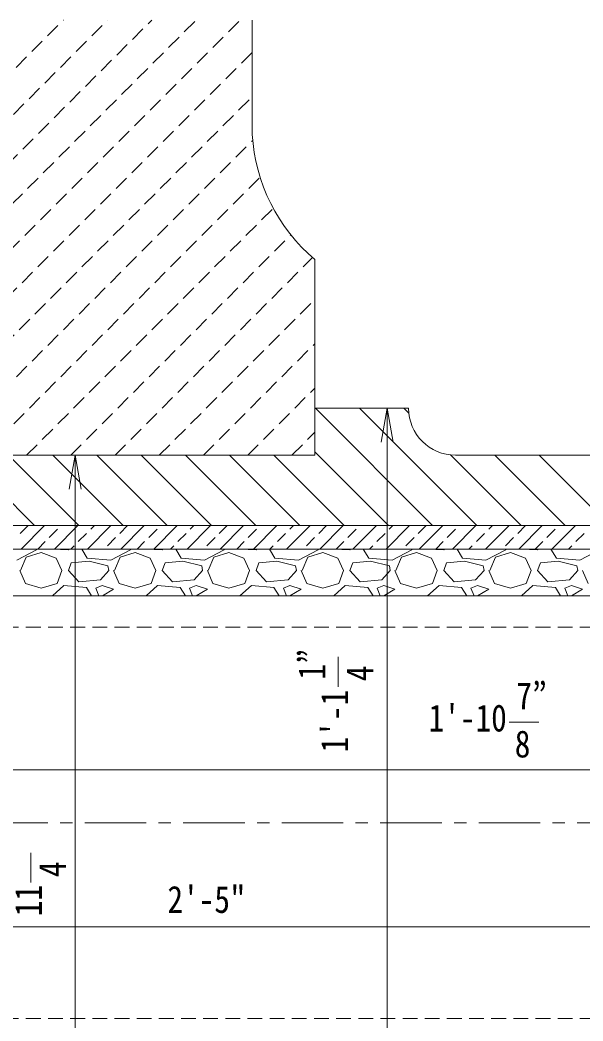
# Model space of a CAD drawing. Units: millimetres, scale not verified. Extents: x -4089 to 4089, y -2931 to 2931.
# Drawn here: x -1897 to -1440, y -1592 to -780 of the extents above; entities that cross this region are included whole.
import ezdxf
from ezdxf.enums import TextEntityAlignment as Align

# ---------------------------------------------------------------- set-up
doc = ezdxf.new("R2010")
doc.units = ezdxf.units.MM
doc.header["$LTSCALE"] = 10
doc.linetypes.add('CHAIN1', pattern=[8, 5, -1, 1, -1])
doc.linetypes.add('DASHED1', pattern=[1.8, 1.2, -0.6])
for name, color, linetype, lineweight in [('0-0_0', 3, 'Continuous', 18), ('0-1_芯', 4, 'CHAIN1', 18), ('0-2_寸法', 2, 'Continuous', 18)]:
    doc.layers.add(name, color=color, linetype=linetype, lineweight=lineweight)
doc.styles.add('ＭＳ ゴシック', font='')
doc.styles.get('ＭＳ ゴシック').set_extended_font_data('MS Gothic')

msp = doc.modelspace()

# ---------------------------------------------------------------- linework, layer by layer
at = {"layer": '0-0_0', "linetype": 'DASHED1'}
for p, q in [((-2129.45, -1047.48), (-1861.94, -779.97)), ((-2107.39, -1133.18), (-1754.18, -779.97)), ((-2093.53, -1047.48), (-1826.02, -779.97)), ((-2071.47, -1133.18), (-1718.26, -779.97)), ((-2060.37, -1050.24), (-1790.1, -779.97)), ((-2035.55, -1133.18), (-1708.56, -806.19)), ((-1999.63, -1133.18), (-1708.56, -842.11)), ((-1963.71, -1133.18), (-1708.19, -877.66)), ((-1927.78, -1133.18), (-1702.18, -907.57)), ((-1891.86, -1133.18), (-1691.51, -932.83)), ((-1855.94, -1133.18), (-1677.21, -954.44)), ((-1820.02, -1133.18), (-1659.65, -972.8)), ((-1784.1, -1133.18), (-1657.76, -1006.83)), ((-1748.18, -1133.18), (-1657.76, -1042.75)), ((-1712.26, -1133.18), (-1657.76, -1078.67)), ((-1676.34, -1133.18), (-1657.76, -1114.6))]:
    msp.add_line(p, q, dxfattribs=at)
at = {"layer": '0-0_0'}
for p, q in [((-1708.56, -872.83), (-1708.56, -779.97)), ((-1657.76, -974.43), (-1657.76, -1133.18)), ((-1657.76, -1095.08), (-1581.56, -1095.08)), ((-1562.05, -1190.33), (-1657.3, -1095.08)), ((-1526.13, -1190.33), (-1621.38, -1095.08)), ((-1581.33, -1099.2), (-1585.46, -1095.08)), ((-2241.96, -1133.18), (-1657.76, -1133.18)), ((-1885.34, -1190.33), (-1942.49, -1133.18)), ((-1849.42, -1190.33), (-1906.57, -1133.18)), ((-1813.5, -1190.33), (-1870.65, -1133.18)), ((-1777.58, -1190.33), (-1834.73, -1133.18)), ((-1741.66, -1190.33), (-1798.81, -1133.18)), ((-1705.73, -1190.33), (-1762.88, -1133.18)), ((-1669.81, -1190.33), (-1726.96, -1133.18)), ((-1633.89, -1190.33), (-1691.04, -1133.18)), ((-1597.97, -1190.33), (-1657.76, -1130.54)), ((-1490.21, -1190.33), (-1547.58, -1132.95)), ((-1543.46, -1133.18), (-997.36, -1133.18)), ((-1454.29, -1190.33), (-1511.44, -1133.18)), ((-1418.37, -1190.33), (-1475.52, -1133.18)), ((-2241.96, -1190.33), (-1100.31, -1190.33)), ((-1896.97, -1196.66), (-1890.64, -1190.33)), ((-1896.22, -1209.38), (-1877.17, -1190.33)), ((-1873.4, -1200.02), (-1866.66, -1193.29)), ((-1869.28, -1209.38), (-1850.23, -1190.33)), ((-1842.34, -1209.38), (-1823.29, -1190.33)), ((-1839.72, -1193.29), (-1836.76, -1190.33)), ((-1816.15, -1196.66), (-1809.82, -1190.33)), ((-1815.4, -1209.38), (-1796.35, -1190.33)), ((-1792.58, -1200.02), (-1785.84, -1193.29)), ((-1788.46, -1209.38), (-1769.41, -1190.33)), ((-1761.52, -1209.38), (-1742.47, -1190.33)), ((-1758.9, -1193.29), (-1755.94, -1190.33)), ((-1735.33, -1196.66), (-1729, -1190.33)), ((-1734.58, -1209.38), (-1715.53, -1190.33)), ((-1711.75, -1200.02), (-1705.02, -1193.29)), ((-1707.64, -1209.38), (-1688.59, -1190.33)), ((-1680.69, -1209.38), (-1661.64, -1190.33)), ((-1678.08, -1193.29), (-1675.12, -1190.33)), ((-1654.5, -1196.66), (-1648.17, -1190.33)), ((-1653.75, -1209.38), (-1634.7, -1190.33)), ((-1630.93, -1200.02), (-1624.2, -1193.29)), ((-1626.81, -1209.38), (-1607.76, -1190.33)), ((-1599.87, -1209.38), (-1580.82, -1190.33)), ((-1597.25, -1193.29), (-1594.29, -1190.33)), ((-1573.68, -1196.66), (-1567.35, -1190.33)), ((-1572.93, -1209.38), (-1553.88, -1190.33)), ((-1550.11, -1200.02), (-1543.37, -1193.29)), ((-1545.99, -1209.38), (-1526.94, -1190.33)), ((-1519.05, -1209.38), (-1500, -1190.33)), ((-1516.43, -1193.29), (-1513.47, -1190.33)), ((-1492.86, -1196.66), (-1486.53, -1190.33)), ((-1492.11, -1209.38), (-1473.06, -1190.33)), ((-1469.29, -1200.02), (-1462.55, -1193.29)), ((-1465.17, -1209.38), (-1446.12, -1190.33)), ((-1849.82, -1203.39), (-1843.09, -1196.66)), ((-1826.25, -1206.76), (-1819.52, -1200.02)), ((-1769, -1203.39), (-1762.27, -1196.66)), ((-1745.43, -1206.76), (-1738.69, -1200.02)), ((-1688.18, -1203.39), (-1681.44, -1196.66)), ((-1664.61, -1206.76), (-1657.87, -1200.02)), ((-1607.36, -1203.39), (-1600.62, -1196.66)), ((-1583.78, -1206.76), (-1577.05, -1200.02)), ((-1526.54, -1203.39), (-1519.8, -1196.66)), ((-1502.96, -1206.76), (-1496.23, -1200.02)), ((-1445.71, -1203.39), (-1438.98, -1196.66)), ((-2273.71, -1209.38), (-1120.63, -1209.38)), ((-1883.71, -1210.01), (-1899.71, -1218.39)), ((-1883.52, -1209.38), (-1883.71, -1210.01)), ((-1882.75, -1209.38), (-1876.77, -1203.39)), ((-1871.12, -1209.38), (-1857.8, -1210.01)), ((-1857.8, -1210.01), (-1856.98, -1209.38)), ((-1855.81, -1209.38), (-1853.19, -1206.76)), ((-1842.56, -1216.87), (-1846.93, -1209.38)), ((-1807.51, -1210.01), (-1823.51, -1218.39)), ((-1807.32, -1209.38), (-1807.51, -1210.01)), ((-1801.93, -1209.38), (-1795.94, -1203.39)), ((-1794.92, -1209.38), (-1781.6, -1210.01)), ((-1781.6, -1210.01), (-1780.78, -1209.38)), ((-1774.99, -1209.38), (-1772.37, -1206.76)), ((-1766.36, -1216.87), (-1770.73, -1209.38)), ((-1731.31, -1210.01), (-1747.31, -1218.39)), ((-1731.12, -1209.38), (-1731.31, -1210.01)), ((-1721.11, -1209.38), (-1715.12, -1203.39)), ((-1718.72, -1209.38), (-1705.4, -1210.01)), ((-1705.4, -1210.01), (-1704.58, -1209.38)), ((-1690.16, -1216.87), (-1694.53, -1209.38)), ((-1694.17, -1209.38), (-1691.55, -1206.76)), ((-1655.11, -1210.01), (-1671.11, -1218.39)), ((-1654.92, -1209.38), (-1655.11, -1210.01)), ((-1642.52, -1209.38), (-1629.2, -1210.01)), ((-1640.28, -1209.38), (-1634.3, -1203.39)), ((-1629.2, -1210.01), (-1628.38, -1209.38)), ((-1613.96, -1216.87), (-1618.33, -1209.38)), ((-1613.34, -1209.38), (-1610.73, -1206.76)), ((-1578.91, -1210.01), (-1594.91, -1218.39)), ((-1578.72, -1209.38), (-1578.91, -1210.01)), ((-1566.32, -1209.38), (-1553, -1210.01)), ((-1559.46, -1209.38), (-1553.48, -1203.39)), ((-1553, -1210.01), (-1552.18, -1209.38)), ((-1537.76, -1216.87), (-1542.13, -1209.38)), ((-1532.52, -1209.38), (-1529.9, -1206.76)), ((-1502.71, -1210.01), (-1518.71, -1218.39)), ((-1502.52, -1209.38), (-1502.71, -1210.01)), ((-1490.12, -1209.38), (-1476.8, -1210.01)), ((-1478.64, -1209.38), (-1472.65, -1203.39)), ((-1476.8, -1210.01), (-1475.98, -1209.38)), ((-1461.56, -1216.87), (-1465.93, -1209.38)), ((-1451.7, -1209.38), (-1449.08, -1206.76)), ((-1426.51, -1210.01), (-1442.51, -1218.39)), ((-1896.66, -1226.77), (-1892.09, -1216.11)), ((-1892.09, -1216.11), (-1879.9, -1212.3)), ((-1879.9, -1212.3), (-1867.7, -1216.87)), ((-1867.7, -1216.87), (-1863.13, -1226.77)), ((-1823.51, -1218.39), (-1842.56, -1216.87)), ((-1820.46, -1226.77), (-1815.89, -1216.11)), ((-1815.89, -1216.11), (-1803.7, -1212.3)), ((-1803.7, -1212.3), (-1791.5, -1216.87)), ((-1791.5, -1216.87), (-1786.93, -1226.77)), ((-1747.31, -1218.39), (-1766.36, -1216.87)), ((-1744.26, -1226.77), (-1739.69, -1216.11)), ((-1739.69, -1216.11), (-1727.5, -1212.3)), ((-1727.5, -1212.3), (-1715.3, -1216.87)), ((-1715.3, -1216.87), (-1710.73, -1226.77)), ((-1671.11, -1218.39), (-1690.16, -1216.87)), ((-1668.06, -1226.77), (-1663.49, -1216.11)), ((-1663.49, -1216.11), (-1651.3, -1212.3)), ((-1651.3, -1212.3), (-1639.1, -1216.87)), ((-1639.1, -1216.87), (-1634.53, -1226.77)), ((-1594.91, -1218.39), (-1613.96, -1216.87)), ((-1591.86, -1226.77), (-1587.29, -1216.11)), ((-1587.29, -1216.11), (-1575.1, -1212.3)), ((-1575.1, -1212.3), (-1562.9, -1216.87)), ((-1562.9, -1216.87), (-1558.33, -1226.77)), ((-1518.71, -1218.39), (-1537.76, -1216.87)), ((-1515.66, -1226.77), (-1511.09, -1216.11)), ((-1511.09, -1216.11), (-1498.9, -1212.3)), ((-1498.9, -1212.3), (-1486.7, -1216.87)), ((-1486.7, -1216.87), (-1482.13, -1226.77)), ((-1442.51, -1218.39), (-1461.56, -1216.87)), ((-1897.42, -1226.77), (-1892.85, -1237.44)), ((-1866.94, -1237.44), (-1863.13, -1226.77)), ((-1857.8, -1226.77), (-1855.51, -1220.68)), ((-1849.42, -1235.92), (-1857.8, -1226.77)), ((-1841.03, -1219.15), (-1855.51, -1220.68)), ((-1825.79, -1222.96), (-1841.03, -1219.15)), ((-1825.03, -1226.77), (-1831.89, -1234.39)), ((-1825.03, -1226.77), (-1825.79, -1222.96)), ((-1821.22, -1226.77), (-1816.65, -1237.44)), ((-1790.74, -1237.44), (-1786.93, -1226.77)), ((-1781.6, -1226.77), (-1779.31, -1220.68)), ((-1773.22, -1235.92), (-1781.6, -1226.77)), ((-1764.83, -1219.15), (-1779.31, -1220.68)), ((-1749.59, -1222.96), (-1764.83, -1219.15)), ((-1748.83, -1226.77), (-1755.69, -1234.39)), ((-1748.83, -1226.77), (-1749.59, -1222.96)), ((-1745.02, -1226.77), (-1740.45, -1237.44)), ((-1714.54, -1237.44), (-1710.73, -1226.77)), ((-1705.4, -1226.77), (-1703.11, -1220.68)), ((-1697.02, -1235.92), (-1705.4, -1226.77)), ((-1688.63, -1219.15), (-1703.11, -1220.68)), ((-1673.39, -1222.96), (-1688.63, -1219.15)), ((-1672.63, -1226.77), (-1679.49, -1234.39)), ((-1672.63, -1226.77), (-1673.39, -1222.96)), ((-1668.82, -1226.77), (-1664.25, -1237.44)), ((-1638.34, -1237.44), (-1634.53, -1226.77)), ((-1629.2, -1226.77), (-1626.91, -1220.68)), ((-1620.82, -1235.92), (-1629.2, -1226.77)), ((-1612.43, -1219.15), (-1626.91, -1220.68)), ((-1597.19, -1222.96), (-1612.43, -1219.15)), ((-1596.43, -1226.77), (-1603.29, -1234.39)), ((-1596.43, -1226.77), (-1597.19, -1222.96)), ((-1592.62, -1226.77), (-1588.05, -1237.44)), ((-1562.14, -1237.44), (-1558.33, -1226.77)), ((-1553, -1226.77), (-1550.71, -1220.68)), ((-1544.62, -1235.92), (-1553, -1226.77)), ((-1536.23, -1219.15), (-1550.71, -1220.68)), ((-1520.99, -1222.96), (-1536.23, -1219.15)), ((-1520.23, -1226.77), (-1527.09, -1234.39)), ((-1520.23, -1226.77), (-1520.99, -1222.96)), ((-1516.42, -1226.77), (-1511.85, -1237.44)), ((-1485.94, -1237.44), (-1482.13, -1226.77)), ((-1476.8, -1226.77), (-1474.51, -1220.68)), ((-1468.42, -1235.92), (-1476.8, -1226.77)), ((-1460.03, -1219.15), (-1474.51, -1220.68)), ((-1444.79, -1222.96), (-1460.03, -1219.15)), ((-1444.03, -1226.77), (-1450.89, -1234.39)), ((-1444.03, -1226.77), (-1444.79, -1222.96)), ((-1440.22, -1226.77), (-1435.65, -1237.44)), ((-1831.89, -1234.39), (-1849.42, -1235.92)), ((-1755.69, -1234.39), (-1773.22, -1235.92)), ((-1679.49, -1234.39), (-1697.02, -1235.92)), ((-1603.29, -1234.39), (-1620.82, -1235.92)), ((-1527.09, -1234.39), (-1544.62, -1235.92)), ((-1450.89, -1234.39), (-1468.42, -1235.92)), ((-1892.85, -1237.44), (-1879.9, -1241.25)), ((-1879.9, -1241.25), (-1866.94, -1237.44)), ((-1861.61, -1238.97), (-1870.93, -1247.48)), ((-1843.32, -1240.49), (-1861.61, -1238.97)), ((-1839.05, -1247.48), (-1843.32, -1240.49)), ((-1830.37, -1238.97), (-1835.7, -1241.25)), ((-1835.7, -1241.25), (-1833.21, -1247.48)), ((-1821.22, -1242.01), (-1830.37, -1238.97)), ((-1830.32, -1247.48), (-1821.22, -1242.01)), ((-1816.65, -1237.44), (-1803.7, -1241.25)), ((-1803.7, -1241.25), (-1790.74, -1237.44)), ((-1785.41, -1238.97), (-1794.73, -1247.48)), ((-1767.12, -1240.49), (-1785.41, -1238.97)), ((-1762.85, -1247.48), (-1767.12, -1240.49)), ((-1754.17, -1238.97), (-1759.5, -1241.25)), ((-1759.5, -1241.25), (-1757.01, -1247.48)), ((-1745.02, -1242.01), (-1754.17, -1238.97)), ((-1754.12, -1247.48), (-1745.02, -1242.01)), ((-1740.45, -1237.44), (-1727.5, -1241.25)), ((-1727.5, -1241.25), (-1714.54, -1237.44)), ((-1709.21, -1238.97), (-1718.53, -1247.48)), ((-1690.92, -1240.49), (-1709.21, -1238.97)), ((-1686.65, -1247.48), (-1690.92, -1240.49)), ((-1677.97, -1238.97), (-1683.3, -1241.25)), ((-1683.3, -1241.25), (-1680.81, -1247.48)), ((-1668.82, -1242.01), (-1677.97, -1238.97)), ((-1677.92, -1247.48), (-1668.82, -1242.01)), ((-1664.25, -1237.44), (-1651.3, -1241.25)), ((-1651.3, -1241.25), (-1638.34, -1237.44)), ((-1633.01, -1238.97), (-1642.33, -1247.48)), ((-1614.72, -1240.49), (-1633.01, -1238.97)), ((-1610.45, -1247.48), (-1614.72, -1240.49)), ((-1601.77, -1238.97), (-1607.1, -1241.25)), ((-1607.1, -1241.25), (-1604.61, -1247.48)), ((-1592.62, -1242.01), (-1601.77, -1238.97)), ((-1601.72, -1247.48), (-1592.62, -1242.01)), ((-1588.05, -1237.44), (-1575.1, -1241.25)), ((-1575.1, -1241.25), (-1562.14, -1237.44)), ((-1556.81, -1238.97), (-1566.13, -1247.48)), ((-1538.52, -1240.49), (-1556.81, -1238.97)), ((-1534.25, -1247.48), (-1538.52, -1240.49)), ((-1525.57, -1238.97), (-1530.9, -1241.25)), ((-1530.9, -1241.25), (-1528.41, -1247.48)), ((-1516.42, -1242.01), (-1525.57, -1238.97)), ((-1525.52, -1247.48), (-1516.42, -1242.01)), ((-1511.85, -1237.44), (-1498.9, -1241.25)), ((-1498.9, -1241.25), (-1485.94, -1237.44)), ((-1480.61, -1238.97), (-1489.93, -1247.48)), ((-1462.32, -1240.49), (-1480.61, -1238.97)), ((-1458.05, -1247.48), (-1462.32, -1240.49)), ((-1449.37, -1238.97), (-1454.7, -1241.25)), ((-1454.7, -1241.25), (-1452.21, -1247.48)), ((-1440.22, -1242.01), (-1449.37, -1238.97)), ((-1449.32, -1247.48), (-1440.22, -1242.01)), ((-1016.41, -1247.48), (-2432.46, -1247.48))]:
    msp.add_line(p, q, dxfattribs=at)
at = {"layer": '0-0_0', "color": 1, "linetype": 'DASHED1'}
for p, q in [((-2468.38, -1272.88), (-997.36, -1272.88)), ((-2468.38, -1590.38), (-997.36, -1590.38))]:
    msp.add_line(p, q, dxfattribs=at)
at = {"layer": '0-0_0'}
for centre, radius, start, end in [((-1564.66, -864.38), 144.14, 183.35975, 229.77035), ((-1543.46, -1095.08), 38.1, 180, 270)]:
    msp.add_arc(centre, radius, start, end, dxfattribs=at)
at = {"layer": '0-1_芯'}
msp.add_line((-3524.61, -1431.63), (2987.98, -1431.63), dxfattribs=at)
at = {"layer": '0-2_寸法'}
for p, q in [((-1599.08, -1095.08), (-1603.94, -1122.65)), ((-1599.08, -1095.08), (-1599.08, -1768.18)), ((-1599.08, -1095.08), (-1594.22, -1122.65)), ((-1852.47, -1133.18), (-1857.33, -1160.75)), ((-1852.47, -1133.18), (-1847.61, -1160.75)), ((-1638.73, -1297), (-1638.73, -1321.11)), ((-1475.65, -1349.97), (-1499.76, -1349.97)), ((-2241.96, -1388.74), (1038.29, -1388.74)), ((-1888.39, -1456.02), (-1888.39, -1480.13)), ((-3185.92, -1516.1), (1681.12, -1516.1))]:
    msp.add_line(p, q, dxfattribs=at)
msp.add_lwpolyline([(-1852.47, -1133.18), (-1852.47, -1730.08), (-1857.33, -1702.5)], dxfattribs=at)

# ---------------------------------------------------------------- texts
at = {"layer": '0-2_寸法', "style": 'ＭＳ ゴシック', "width": 0.85}
for s, p in [('1”', (-1642.57, -1315.35)), ('4', (-1603.56, -1316.7)), ("1'-1", (-1624.2, -1374.53)), ('4', (-1853.22, -1475.72)), ('11', (-1872.81, -1507.44))]:
    msp.add_text(s, height=21.99, rotation=90, dxfattribs=at).set_placement(p, align=Align.BOTTOM_LEFT)
for s, p in [('7”', (-1494, -1346.13)), ("1'-10", (-1565.37, -1364.09)), ('8', (-1495.35, -1385.14)), ('2\'-5"', (-1777.49, -1511.34))]:
    msp.add_text(s, height=21.99, dxfattribs=at).set_placement(p, align=Align.BOTTOM_LEFT)

doc.saveas('drawing.dxf')
